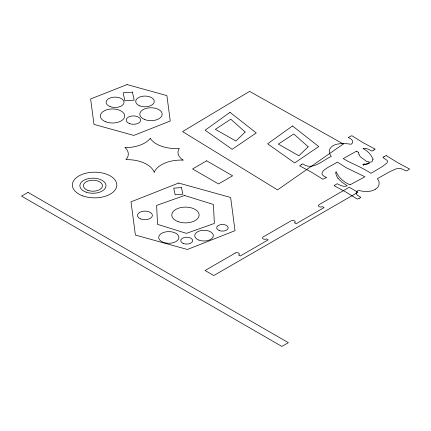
<?xml version="1.0" encoding="UTF-8"?>
<svg xmlns="http://www.w3.org/2000/svg" width="431" height="431" viewBox="0 0 431 431"><rect width="100%" height="100%" fill="white"/><g stroke="black" fill="none" stroke-linecap="round" stroke-linejoin="round"><path stroke-width="0.65" d="M372.67 159.799L372.702 159.766A4.719 2.726 0 0 1 372.89 159.594L373.138 159.357A1.126 0.652 0 0 0 373.23 159.163L372.594 158.053A13.765 7.947 0 0 1 372.082 157.412C370.245 153.571 367.018 150.618 363.236 148.684M375.611 189.101C371.366 191.973 365.93 191.806 361.086 190.965A27.051 15.618 0 0 1 359.276 190.61C357.757 189.909 356.453 191.838 356.119 193.158A4.326 2.494 0 0 0 356.189 193.686L357.38 195.157L360.742 197.269A5.301 3.06 0 0 1 359.815 197.996L359.179 198.352M373.634 150.144L373.176 150.414A10.527 6.077 0 0 1 371.856 151.082L368.521 149.282L366.021 148.49A4.38 2.527 0 0 0 364.723 148.404A5.452 3.146 0 0 0 363.069 148.593L363.064 148.587M301.452 164.567L301.765 164.389A9.676 5.587 0 0 1 302.853 163.85C312.356 171.199 322.824 160.143 331.304 156.415L329.844 154.029L329.268 151.54A15.882 9.17 0 0 1 330.157 148.463C333.061 143.965 339.078 143.598 343.922 143.588A25.219 14.562 0 0 1 351.06 144.31C355.085 142.068 351.313 138.48 348.415 137.554M384.026 156.679L384.253 156.55A10.01 5.775 0 0 1 386.305 155.591M356.572 151.152L343.221 158.613L348.819 161.754L358.188 166.194A118.854 68.621 0 0 1 370.03 172.723L370.946 173.31L373.084 172.071L382.609 166.382L387.033 162.875L387.582 161.603L387.086 160.391L382.863 157.444A11.082 6.4 0 0 1 384.043 156.685M350.053 184.807L364.912 176.796L346.125 167.659L337.252 162.061C333.626 165.315 313.348 172.152 326.294 177.383M374.997 149.072L363.064 142.666L351.885 135.727A10.01 5.775 0 0 0 349.81 136.665L349.573 136.783A10.527 6.077 0 0 0 348.415 137.548M386.338 155.623L397.522 162.562L409.45 168.963A8.334 4.811 0 0 1 408.076 170.029L407.629 170.304A10.021 5.786 0 0 1 406.304 170.972L400.679 168.456L398.799 168.343L396.127 168.877L389.866 171.662L377.373 178.682L378.165 179.856A19.993 11.545 0 0 1 379.016 181.984L379.113 184.172L378.58 185.901A14.676 8.475 0 0 1 375.606 189.101M337.931 178.213L341.584 181.93L347.289 185.836L345.306 186.262A5.021 2.898 0 0 1 343.938 186.327L341.207 185.729L337.311 183.741A10.188 5.883 0 0 0 336.223 184.285L335.905 184.463A10.161 5.867 0 0 0 334.16 185.739L346.082 192.156L357.283 199.09A8.534 4.924 0 0 0 359.163 198.341M336.255 172.034L336.051 171.969A0.587 0.339 0 0 0 335.846 171.991L335.701 172.044A31.84 18.382 0 0 0 337.866 178.224M150.29 138.416L150.775 139.105A27.121 15.661 0 0 0 179.307 148.404A19.508 11.26 0 0 0 183.1 160.079M358.42 152.617L358.964 154.239M375.024 149.083A8.334 4.811 0 0 1 373.618 150.139M372.626 159.793A2.554 1.471 0 0 0 372.546 160.305L372.529 160.418A5.743 3.319 0 0 1 372.486 160.898L372.034 161.609A1.681 0.97 0 0 1 371.77 161.776L371.258 161.959A3.523 2.036 0 0 1 370.057 162.115L368.834 163.629L366.091 164.265A4.94 2.855 0 0 0 363.403 165.105M363.484 165.116A2.731 1.579 0 0 1 364.944 164.265A5.436 3.136 0 0 0 362.789 164.351A3.082 1.778 0 0 1 363.322 164.163L364.674 164.109A9.18 5.301 0 0 0 365.019 164.109C366.302 164.017 369.577 163.807 368.866 161.824A5.371 3.103 0 0 1 366.797 161.49L366.668 161.431A3.119 1.799 0 0 1 366.269 161.259L364.788 160.084A12.041 6.95 0 0 0 364.265 159.642L361.253 157.552A13.275 7.666 0 0 1 359.001 154.233M356.545 151.173A6.697 3.868 0 0 1 358.479 152.601M349.972 184.861A38.968 22.498 0 0 1 336.406 172.012M326.315 177.389A5.431 3.136 0 0 1 325.362 178.105L324.726 178.461A8.534 4.924 0 0 1 322.83 179.194L311.635 172.265L299.701 165.854A10.161 5.867 0 0 1 301.479 164.588M150.22 138.416A27.121 15.661 0 0 1 125.114 147.574M125.082 147.612A20.936 12.084 0 0 1 125.917 159.669A27.595 15.931 0 0 1 154.179 172.206M154.255 172.206A27.595 15.931 0 0 1 183.067 160.116M245.169 132.021L235.881 141.018L215.344 129.338L230.784 119.215L245.169 132.021M308.16 146.782L298.872 155.785L278.334 144.099L293.775 133.976L308.16 146.782M230.03 112.34L205.102 130.21L232.18 149.32L256.251 132.937L230.03 112.34M292.52 125.949L267.592 143.819L294.669 162.923L318.741 146.545L292.52 125.949M343.308 143.992L277.542 189.899L182.55 131.584L249.603 91.377L343.308 143.992M28.031 192.388L21.55 196.127L281.874 346.427L288.355 342.683L28.031 192.388M206.659 160.811L192.56 168.952L218.506 183.935L232.605 175.794L206.659 160.811M235.245 253.072L205.064 270.496L213.781 275.533L357.967 192.285L349.25 187.253L319.069 204.677A2.392 1.379 0 0 0 319.069 206.627A2.392 1.379 0 0 0 322.453 206.627L324.101 207.58L296.156 223.716L294.508 222.762A2.392 1.379 0 0 0 294.508 220.812A2.392 1.379 0 0 0 291.13 220.812L263.185 236.942A2.392 1.379 0 0 0 263.185 238.893A2.392 1.379 0 0 0 266.568 238.893L268.217 239.846L240.272 255.976L238.623 255.028A2.392 1.379 0 0 0 238.623 253.072A2.392 1.379 0 0 0 235.245 253.072M127.08 84.573L90.623 98.968L93.985 124.392L133.799 135.426L170.261 121.03L166.899 95.607L127.08 84.573M178.628 183.056L131.008 201.859L135.399 235.067L187.41 249.479L235.03 230.677L230.639 197.468L178.628 183.056M184.565 195.485L156.62 205.415L157.541 224.357L186.413 233.365L214.363 223.43L213.437 204.493L184.565 195.485M132.409 92.132L123.121 92.816L124.877 100.816L134.165 100.137L132.409 92.132M181.44 187.587L173.731 188.153L175.185 194.796L182.9 194.23L181.44 187.587M110.077 106.597A8.97 5.177 0 0 0 124.02 102.643A8.97 5.177 0 0 0 111.117 97.648A8.97 5.177 0 0 0 110.077 106.597M105.735 121.811A12.176 7.031 0 0 0 124.661 116.44A12.176 7.031 0 0 0 107.147 109.663A12.176 7.031 0 0 0 105.735 121.811M129.386 123.578A7.257 4.191 0 0 0 140.662 120.384A7.257 4.191 0 0 0 130.227 116.343A7.257 4.191 0 0 0 129.386 123.578M144.757 119.576A11.19 6.46 0 0 0 162.153 114.641A11.19 6.46 0 0 0 146.055 108.413A11.19 6.46 0 0 0 144.757 119.576M139.816 105.881A9.288 5.361 0 0 0 154.25 101.786A9.288 5.361 0 0 0 140.889 96.619A9.288 5.361 0 0 0 139.816 105.881M82.547 195.814A22.234 12.833 0 0 0 116.796 185.653A22.234 12.833 0 0 0 84.433 173.607A22.234 12.833 0 0 0 82.547 195.814M87.972 190.41A9.53 5.501 0 0 0 102.47 185.853A9.53 5.501 0 0 0 88.382 180.88A9.53 5.501 0 0 0 87.972 190.41M86.13 192.151A13.065 7.542 0 0 0 106.004 185.901A13.065 7.542 0 0 0 86.696 179.091A13.065 7.542 0 0 0 86.13 192.151M140.802 218.97A7.446 4.299 0 0 0 152.38 215.683A7.446 4.299 0 0 0 141.664 211.54A7.446 4.299 0 0 0 140.802 218.97M163.171 242.292A10.107 5.835 0 0 0 178.881 237.831A10.107 5.835 0 0 0 164.34 232.207A10.107 5.835 0 0 0 163.171 242.292M198.869 240.089A9.293 5.366 0 0 0 213.313 235.994A9.293 5.366 0 0 0 199.941 230.817A9.293 5.366 0 0 0 198.869 240.089M219.228 230.553A5.754 3.324 0 0 0 228.182 228.015A5.754 3.324 0 0 0 219.896 224.81A5.754 3.324 0 0 0 219.228 230.553M183.277 243.467A5.98 3.453 0 0 0 192.668 240.951A5.98 3.453 0 0 0 184.204 237.513A5.98 3.453 0 0 0 183.277 243.467M178.084 221.631A13.663 7.887 0 0 0 199.111 215.365A13.663 7.887 0 0 0 179.199 207.984A13.663 7.887 0 0 0 178.084 221.631"/></g></svg>
